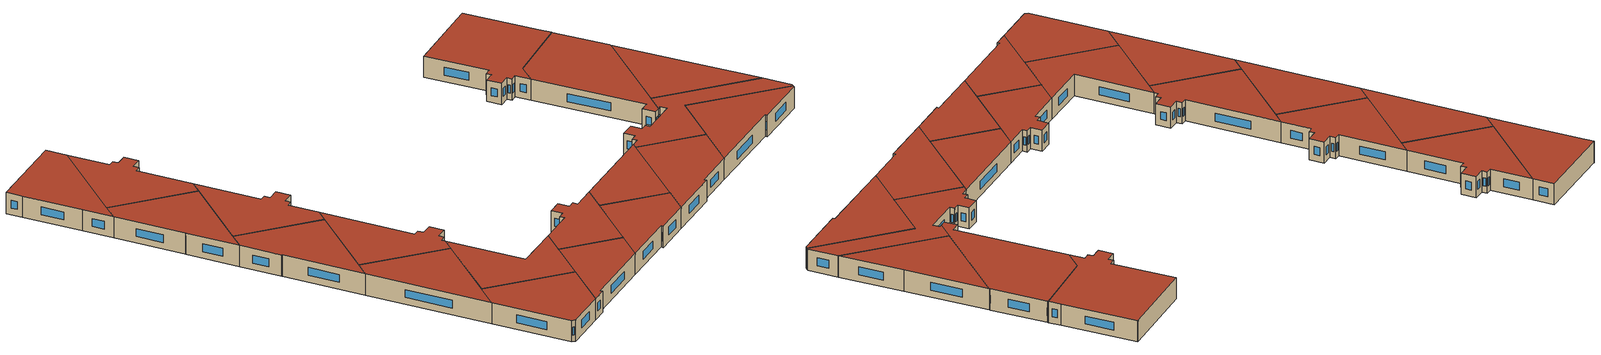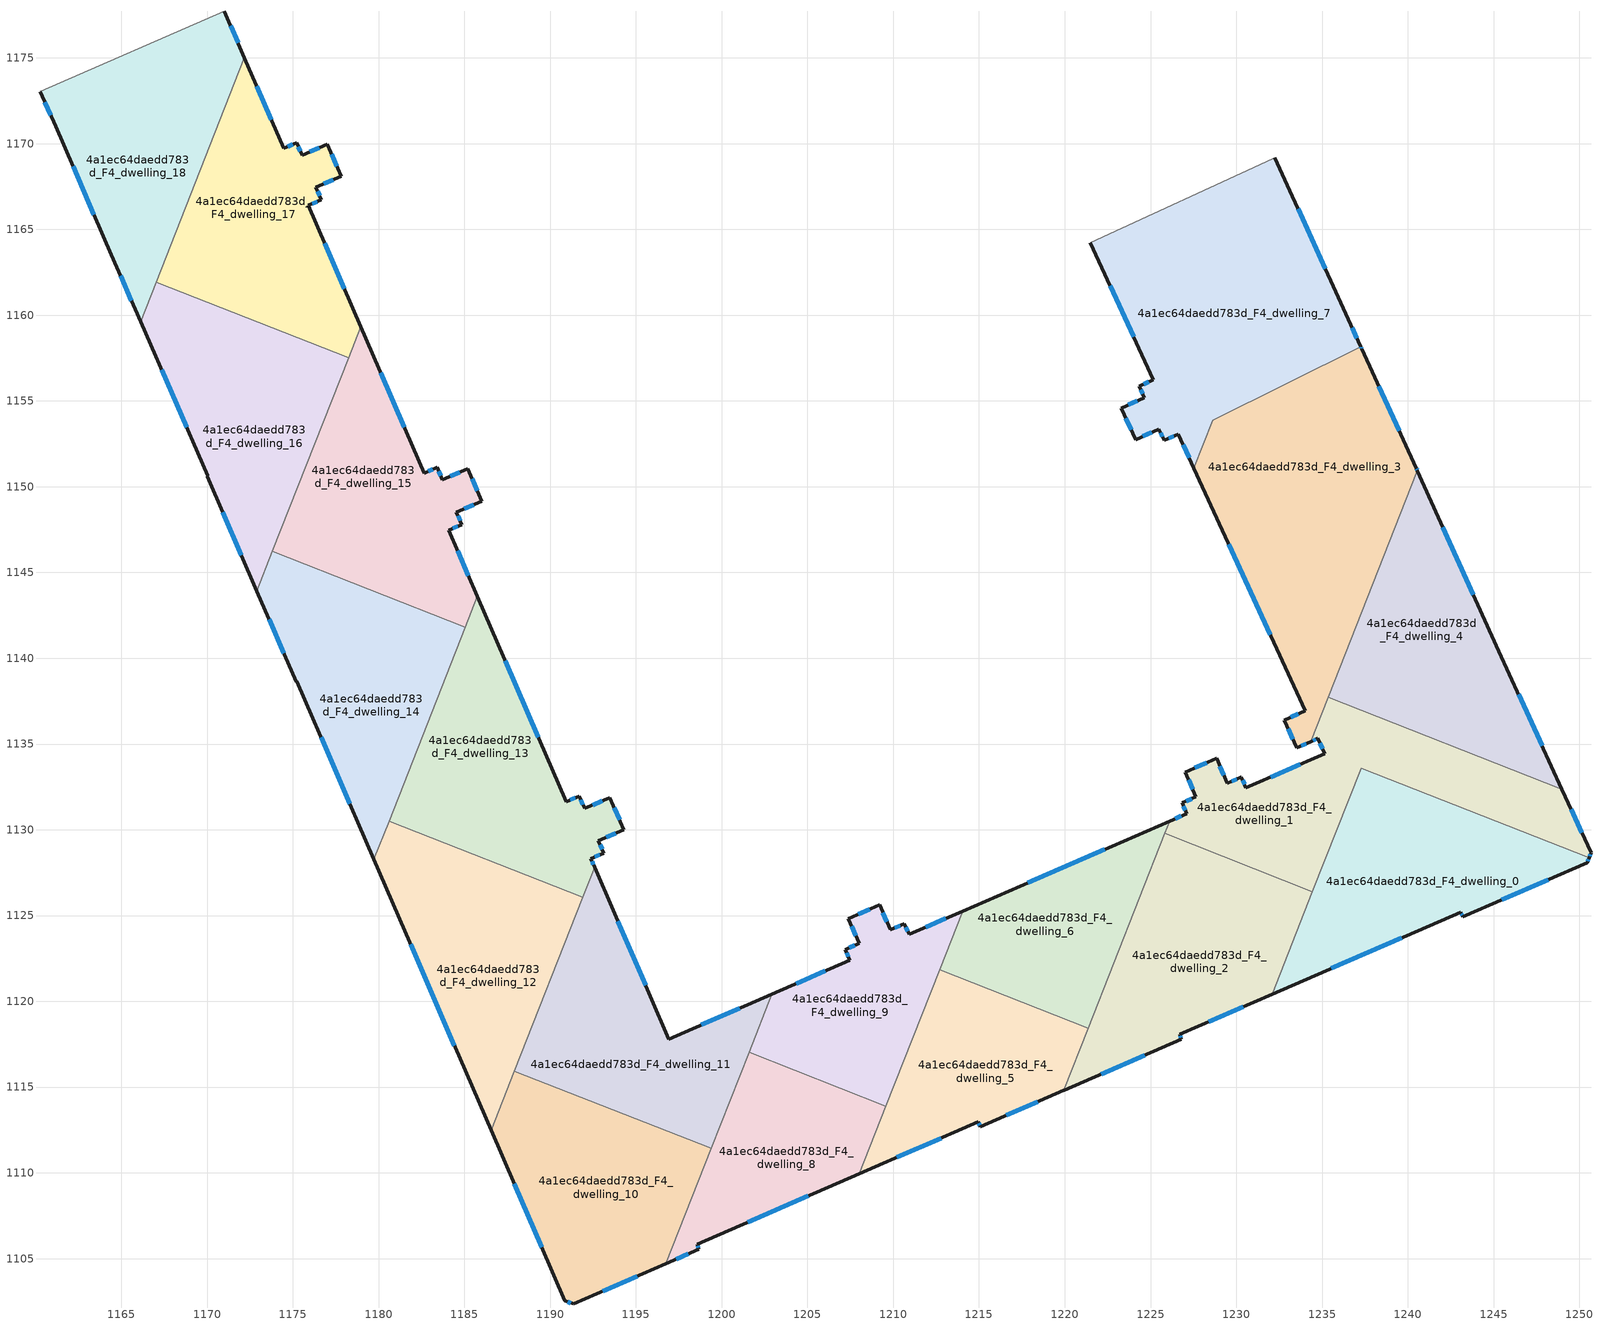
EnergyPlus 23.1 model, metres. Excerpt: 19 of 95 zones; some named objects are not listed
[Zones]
4a1ec64daedd783d_F4_dwelling_0
 floor to 4a1ec64daedd783d_F3_dwelling_0 (EU_floor_Construction): 1250.56,1128.37 1250.45,1128.08 1243.2,1124.92 1243.09,1125.2 1232.09,1120.42 1237.27,1133.6 z12
 wall outside (EU_wall_Construction): 1232.09,1120.42 1243.09,1125.2 1243.2,1124.92 1250.45,1128.08 1250.56,1128.37 z12:15
 wall to 4a1ec64daedd783d_F4_dwelling_1 (EU_wall_Construction): 1250.56,1128.37 1237.27,1133.6 1234.44,1126.4 z12:15
 wall to 4a1ec64daedd783d_F4_dwelling_2 (EU_wall_Construction): 1234.44,1126.4 1232.09,1120.42 z12:15
 window (EU_Window_Construction): 1243.13,1125.11 1243.17,1125.01 / 1235.54,1121.92 1239.64,1123.7 / 1250.48,1128.17 1250.53,1128.28 / 1245.47,1125.91 1248.18,1127.09 z12.94:14.06
 roof outside (EU_roof_Construction): 1250.45,1128.08 1250.56,1128.37 1237.27,1133.6 1232.09,1120.42 1243.09,1125.2 1243.2,1124.92 z15
4a1ec64daedd783d_F4_dwelling_1
 floor to 4a1ec64daedd783d_F3_dwelling_1 (EU_floor_Construction): 1248.98,1132.36 1250.68,1128.65 1250.56,1128.37 1237.27,1133.6 1234.44,1126.4 1225.84,1129.79 1226.12,1130.51 1227.11,1130.94 1226.84,1131.57 1227.65,1131.92 1227.02,1133.37 1228.85,1134.16 1229.48,1132.72 1230.28,1133.06 1230.29,1133.07 1230.56,1132.45 1235.16,1134.44 1234.75,1135.33 1234.35,1135.14 1235.36,1137.72 z12
 wall outside (EU_wall_Construction): 1234.35,1135.14 1234.75,1135.33 1235.16,1134.44 1230.56,1132.45 1230.29,1133.07 1230.28,1133.06 1229.48,1132.72 1228.85,1134.16 1227.02,1133.37 1227.65,1131.92 1226.84,1131.57 1227.11,1130.94 1226.12,1130.51 / 1250.56,1128.37 1250.68,1128.65 1248.98,1132.36 z12:15
 wall to 4a1ec64daedd783d_F4_dwelling_2 (EU_wall_Construction): 1225.84,1129.79 1234.44,1126.4 z12:15
 wall to 4a1ec64daedd783d_F4_dwelling_4 (EU_wall_Construction): 1248.98,1132.36 1235.36,1137.72 z12:15
 wall to 4a1ec64daedd783d_F4_dwelling_6 (EU_wall_Construction): 1226.12,1130.51 1225.84,1129.79 z12:15
 wall to 4a1ec64daedd783d_F4_dwelling_3 (EU_wall_Construction): 1235.36,1137.72 1234.35,1135.14 z12:15
 window (EU_Window_Construction): 1226.8,1130.81 1226.43,1130.65 / 1226.92,1131.37 1227.02,1131.14 / 1227.39,1131.81 1227.09,1131.68 / 1227.22,1132.91 1227.45,1132.37 / 1228.28,1133.91 1227.59,1133.62 / 1229.28,1133.17 1229.05,1133.71 / 1230.03,1132.96 1229.73,1132.83 / 1230.48,1132.64 1230.38,1132.87 / 1233.72,1133.82 1232,1133.07 / 1234.88,1135.05 1235.03,1134.72 / 1234.47,1135.2 1234.62,1135.27 / 1250.15,1129.81 1249.51,1131.2 / 1250.6,1128.46 1250.64,1128.56 z12.94:14.06
 roof outside (EU_roof_Construction): 1250.56,1128.37 1250.68,1128.65 1248.98,1132.36 1235.36,1137.72 1234.35,1135.14 1234.75,1135.33 1235.16,1134.44 1230.56,1132.45 1230.29,1133.07 1230.28,1133.06 1229.48,1132.72 1228.85,1134.16 1227.02,1133.37 1227.65,1131.92 1226.84,1131.57 1227.11,1130.94 1226.12,1130.51 1225.84,1129.79 1234.44,1126.4 1237.27,1133.6 z15
4a1ec64daedd783d_F4_dwelling_10
 floor to 4a1ec64daedd783d_F3_dwelling_10 (EU_floor_Construction): 1199.39,1111.42 1196.75,1104.71 1191.38,1102.36 1190.85,1102.54 1186.56,1112.47 1187.92,1115.94 z12
 wall outside (EU_wall_Construction): 1186.56,1112.47 1190.85,1102.54 1191.38,1102.36 1196.75,1104.71 z12:15
 wall to 4a1ec64daedd783d_F4_dwelling_11 (EU_wall_Construction): 1199.39,1111.42 1187.92,1115.94 z12:15
 wall to 4a1ec64daedd783d_F4_dwelling_12 (EU_wall_Construction): 1187.92,1115.94 1186.56,1112.47 z12:15
 wall to 4a1ec64daedd783d_F4_dwelling_8 (EU_wall_Construction): 1196.75,1104.71 1199.39,1111.42 z12:15
 window (EU_Window_Construction): 1191.02,1102.48 1191.21,1102.41 / 1187.9,1109.36 1189.5,1105.65 / 1193.06,1103.09 1195.07,1103.97 z12.94:14.06
 roof outside (EU_roof_Construction): 1196.75,1104.71 1199.39,1111.42 1187.92,1115.94 1186.56,1112.47 1190.85,1102.54 1191.38,1102.36 z15
4a1ec64daedd783d_F4_dwelling_11
 floor to 4a1ec64daedd783d_F3_dwelling_11 (EU_floor_Construction): 1202.93,1120.42 1199.39,1111.42 1187.92,1115.94 1192.59,1127.81 1196.92,1117.8 z12
 wall outside (EU_wall_Construction): 1202.93,1120.42 1196.92,1117.8 1192.59,1127.81 z12:15
 wall to 4a1ec64daedd783d_F4_dwelling_9 (EU_wall_Construction): 1201.6,1117.03 1202.93,1120.42 z12:15
 wall to 4a1ec64daedd783d_F4_dwelling_13 (EU_wall_Construction): 1192.59,1127.81 1191.9,1126.06 z12:15
 wall to 4a1ec64daedd783d_F4_dwelling_12 (EU_wall_Construction): 1191.9,1126.06 1187.92,1115.94 z12:15
 wall to 4a1ec64daedd783d_F4_dwelling_8 (EU_wall_Construction): 1199.39,1111.42 1201.6,1117.03 z12:15
 window (EU_Window_Construction): 1201.05,1119.6 1198.81,1118.62 / 1195.56,1120.94 1193.95,1124.67 z12.94:14.06
 roof outside (EU_roof_Construction): 1199.39,1111.42 1202.93,1120.42 1196.92,1117.8 1192.59,1127.81 1187.92,1115.94 z15
4a1ec64daedd783d_F4_dwelling_12
 floor to 4a1ec64daedd783d_F3_dwelling_12 (EU_floor_Construction): 1191.9,1126.06 1186.56,1112.47 1179.73,1128.27 1180.61,1130.5 z12
 wall outside (EU_wall_Construction): 1179.73,1128.27 1186.56,1112.47 z12:15
 wall to 4a1ec64daedd783d_F4_dwelling_13 (EU_wall_Construction): 1191.9,1126.06 1180.61,1130.5 z12:15
 wall to 4a1ec64daedd783d_F4_dwelling_14 (EU_wall_Construction): 1180.61,1130.5 1179.73,1128.27 z12:15
 window (EU_Window_Construction): 1181.87,1123.32 1184.42,1117.42 z12.94:14.06
 roof outside (EU_roof_Construction): 1186.56,1112.47 1191.9,1126.06 1180.61,1130.5 1179.73,1128.27 z15
4a1ec64daedd783d_F4_dwelling_13
 floor to 4a1ec64daedd783d_F3_dwelling_13 (EU_floor_Construction): 1185.76,1143.6 1190.94,1131.64 1191.7,1131.97 1192.01,1131.24 1193.49,1131.88 1194.3,1130.01 1192.82,1129.37 1193.14,1128.64 1192.38,1128.31 1192.59,1127.81 1191.9,1126.06 1180.61,1130.5 z12
 wall outside (EU_wall_Construction): 1192.59,1127.81 1192.38,1128.31 1193.14,1128.64 1192.82,1129.37 1194.3,1130.01 1193.49,1131.88 1192.01,1131.24 1191.7,1131.97 1190.94,1131.64 1185.76,1143.6 z12:15
 wall to 4a1ec64daedd783d_F4_dwelling_15 (EU_wall_Construction): 1185.76,1143.6 1185.06,1141.82 z12:15
 wall to 4a1ec64daedd783d_F4_dwelling_14 (EU_wall_Construction): 1185.06,1141.82 1180.61,1130.5 z12:15
 window (EU_Window_Construction): 1191.46,1131.87 1191.17,1131.74 / 1191.91,1131.47 1191.79,1131.74 / 1193.03,1131.68 1192.47,1131.44 / 1194.05,1130.59 1193.74,1131.29 / 1193.28,1129.57 1193.84,1129.81 / 1193.04,1128.87 1192.92,1129.14 / 1192.61,1128.41 1192.9,1128.54 / 1192.53,1127.97 1192.44,1128.15 / 1189.32,1135.39 1187.39,1139.85 z12.94:14.06
 roof outside (EU_roof_Construction): 1191.9,1126.06 1192.59,1127.81 1192.38,1128.31 1193.14,1128.64 1192.82,1129.37 1194.3,1130.01 1193.49,1131.88 1192.01,1131.24 1191.7,1131.97 1190.94,1131.64 1185.76,1143.6 1180.61,1130.5 z15
4a1ec64daedd783d_F4_dwelling_14
 floor to 4a1ec64daedd783d_F3_dwelling_14 (EU_floor_Construction): 1185.06,1141.82 1179.73,1128.27 1175.24,1138.66 1175.19,1138.63 1172.9,1143.92 1173.82,1146.24 z12
 wall outside (EU_wall_Construction): 1172.9,1143.92 1175.19,1138.63 1175.24,1138.66 1179.73,1128.27 z12:15
 wall to 4a1ec64daedd783d_F4_dwelling_15 (EU_wall_Construction): 1185.06,1141.82 1173.82,1146.24 z12:15
 wall to 4a1ec64daedd783d_F4_dwelling_16 (EU_wall_Construction): 1173.82,1146.24 1172.9,1143.92 z12:15
 window (EU_Window_Construction): 1176.65,1135.41 1178.32,1131.53 / 1173.62,1142.26 1174.47,1140.29 z12.94:14.06
 roof outside (EU_roof_Construction): 1179.73,1128.27 1185.06,1141.82 1173.82,1146.24 1172.9,1143.92 1175.19,1138.63 1175.24,1138.66 z15
4a1ec64daedd783d_F4_dwelling_15
 floor to 4a1ec64daedd783d_F3_dwelling_15 (EU_floor_Construction): 1178.96,1159.32 1182.65,1150.79 1183.41,1151.12 1183.73,1150.4 1185.2,1151.04 1186.02,1149.16 1184.54,1148.52 1184.85,1147.79 1184.09,1147.47 1185.76,1143.6 1185.06,1141.82 1173.82,1146.24 z12
 wall outside (EU_wall_Construction): 1185.76,1143.6 1184.09,1147.47 1184.85,1147.79 1184.54,1148.52 1186.02,1149.16 1185.2,1151.04 1183.73,1150.4 1183.41,1151.12 1182.65,1150.79 1178.96,1159.32 z12:15
 wall to 4a1ec64daedd783d_F4_dwelling_17 (EU_wall_Construction): 1178.96,1159.32 1178.25,1157.51 z12:15
 wall to 4a1ec64daedd783d_F4_dwelling_16 (EU_wall_Construction): 1178.25,1157.51 1173.82,1146.24 z12:15
 window (EU_Window_Construction): 1183.17,1151.02 1182.89,1150.9 / 1183.63,1150.62 1183.51,1150.9 / 1184.74,1150.84 1184.19,1150.6 / 1185.76,1149.75 1185.46,1150.45 / 1185,1148.72 1185.55,1148.96 / 1184.75,1148.02 1184.63,1148.29 / 1184.33,1147.57 1184.61,1147.69 / 1185.24,1144.81 1184.62,1146.26 / 1181.5,1153.47 1180.12,1156.65 z12.94:14.06
 roof outside (EU_roof_Construction): 1185.06,1141.82 1185.76,1143.6 1184.09,1147.47 1184.85,1147.79 1184.54,1148.52 1186.02,1149.16 1185.2,1151.04 1183.73,1150.4 1183.41,1151.12 1182.65,1150.79 1178.96,1159.32 1173.82,1146.24 z15
4a1ec64daedd783d_F4_dwelling_16
 floor to 4a1ec64daedd783d_F3_dwelling_16 (EU_floor_Construction): 1178.25,1157.51 1172.9,1143.92 1170.01,1150.61 1170.05,1150.63 1166.12,1159.63 1167.03,1161.93 z12
 wall outside (EU_wall_Construction): 1166.12,1159.63 1170.05,1150.63 1170.01,1150.61 1172.9,1143.92 z12:15
 wall to 4a1ec64daedd783d_F4_dwelling_17 (EU_wall_Construction): 1178.25,1157.51 1167.03,1161.93 z12:15
 wall to 4a1ec64daedd783d_F4_dwelling_18 (EU_wall_Construction): 1167.03,1161.93 1166.12,1159.63 z12:15
 window (EU_Window_Construction): 1167.35,1156.81 1168.82,1153.45 / 1170.92,1148.51 1172,1146.01 z12.94:14.06
 roof outside (EU_roof_Construction): 1172.9,1143.92 1178.25,1157.51 1167.03,1161.93 1166.12,1159.63 1170.05,1150.63 1170.01,1150.61 z15
4a1ec64daedd783d_F4_dwelling_17
 floor to 4a1ec64daedd783d_F3_dwelling_17 (EU_floor_Construction): 1177.02,1169.97 1177.83,1168.09 1176.35,1167.45 1176.66,1166.73 1175.91,1166.4 1178.96,1159.32 1178.25,1157.51 1167.03,1161.93 1172.18,1175.01 1174.46,1169.73 1175.22,1170.05 1175.54,1169.33 z12
 wall outside (EU_wall_Construction): 1178.96,1159.32 1175.91,1166.4 1176.66,1166.73 1176.35,1167.45 1177.83,1168.09 1177.02,1169.97 1175.54,1169.33 1175.22,1170.05 1174.46,1169.73 1172.18,1175.01 z12:15
 wall to 4a1ec64daedd783d_F4_dwelling_18 (EU_wall_Construction): 1172.18,1175.01 1167.03,1161.93 z12:15
 window (EU_Window_Construction): 1175.44,1169.55 1175.32,1169.83 / 1176.55,1169.77 1176,1169.53 / 1177.57,1168.68 1177.27,1169.38 / 1176.81,1167.65 1177.36,1167.89 / 1176.56,1166.95 1176.45,1167.23 / 1176.14,1166.5 1176.43,1166.62 / 1178.01,1161.54 1176.86,1164.18 / 1173.75,1171.38 1172.89,1173.36 / 1174.99,1169.95 1174.7,1169.83 z12.94:14.06
 roof outside (EU_roof_Construction): 1178.25,1157.51 1178.96,1159.32 1175.91,1166.4 1176.66,1166.73 1176.35,1167.45 1177.83,1168.09 1177.02,1169.97 1175.54,1169.33 1175.22,1170.05 1174.46,1169.73 1172.18,1175.01 1167.03,1161.93 z15
4a1ec64daedd783d_F4_dwelling_18
 floor to 4a1ec64daedd783d_F3_dwelling_18 (EU_floor_Construction): 1171,1177.73 1172.18,1175.01 1166.12,1159.63 1164.43,1163.51 1161.18,1171.02 1160.26,1173.04 1160.32,1173.06 z12
 wall outside (EU_wall_Construction): 1172.18,1175.01 1171,1177.73 / 1160.26,1173.04 1161.18,1171.02 1164.43,1163.51 1166.12,1159.63 z12:15
 wall adiabatic (EU_wall_Construction): 1171,1177.73 1160.32,1173.06 1160.26,1173.04 z12:15
 window (EU_Window_Construction): 1171.81,1175.86 1171.37,1176.88 / 1164.96,1162.3 1165.59,1160.84 / 1162.2,1168.67 1163.41,1165.87 / 1160.55,1172.41 1160.89,1171.65 z12.94:14.06
 roof outside (EU_roof_Construction): 1166.12,1159.63 1172.18,1175.01 1171,1177.73 1160.32,1173.06 1160.26,1173.04 1161.18,1171.02 1164.43,1163.51 z15
4a1ec64daedd783d_F4_dwelling_2
 floor to 4a1ec64daedd783d_F3_dwelling_2 (EU_floor_Construction): 1234.44,1126.4 1232.09,1120.42 1226.7,1118.08 1226.8,1117.79 1219.98,1114.82 1219.94,1114.8 1225.84,1129.79 z12
 wall outside (EU_wall_Construction): 1219.94,1114.8 1219.98,1114.82 1226.8,1117.79 1226.7,1118.08 1232.09,1120.42 z12:15
 wall to 4a1ec64daedd783d_F4_dwelling_5 (EU_wall_Construction): 1221.38,1118.44 1219.94,1114.8 z12:15
 wall to 4a1ec64daedd783d_F4_dwelling_6 (EU_wall_Construction): 1225.84,1129.79 1221.38,1118.45 z12:15
 window (EU_Window_Construction): 1226.77,1117.88 1226.73,1117.99 / 1222.12,1115.75 1224.66,1116.86 / 1228.39,1118.81 1230.4,1119.68 z12.94:14.06
 roof outside (EU_roof_Construction): 1232.09,1120.42 1234.44,1126.4 1225.84,1129.79 1219.94,1114.8 1219.98,1114.82 1226.8,1117.79 1226.7,1118.08 z15
4a1ec64daedd783d_F4_dwelling_3
 floor to 4a1ec64daedd783d_F3_dwelling_3 (EU_floor_Construction): 1237.31,1158.03 1240.49,1151.08 1240.56,1150.93 1234.35,1135.14 1233.53,1134.77 1232.79,1136.39 1234.01,1136.95 1227.53,1151.07 1228.63,1153.87 1237.25,1158.17 z12
 wall outside (EU_wall_Construction): 1240.56,1150.93 1240.49,1151.08 1237.31,1158.03 1237.25,1158.17 / 1227.53,1151.07 1234.01,1136.95 1232.79,1136.39 1233.53,1134.77 1234.35,1135.14 z12:15
 wall to 4a1ec64daedd783d_F4_dwelling_7 (EU_wall_Construction): 1237.25,1158.17 1228.63,1153.87 1227.53,1151.07 z12:15
 wall to 4a1ec64daedd783d_F4_dwelling_4 (EU_wall_Construction): 1235.36,1137.72 1240.56,1150.93 z12:15
 window (EU_Window_Construction): 1239.49,1153.26 1238.31,1155.85 / 1240.54,1150.98 1240.51,1151.03 / 1233.79,1134.89 1234.09,1135.02 / 1233.02,1135.89 1233.3,1135.28 / 1233.62,1136.78 1233.17,1136.57 / 1229.56,1146.64 1231.98,1141.38 / 1237.29,1158.07 1237.27,1158.12 z12.94:14.06
 roof outside (EU_roof_Construction): 1234.35,1135.14 1240.56,1150.93 1240.49,1151.08 1237.31,1158.03 1237.25,1158.17 1228.63,1153.87 1227.53,1151.07 1234.01,1136.95 1232.79,1136.39 1233.53,1134.77 z15
4a1ec64daedd783d_F4_dwelling_4
 floor to 4a1ec64daedd783d_F3_dwelling_4 (EU_floor_Construction): 1240.56,1150.93 1245.3,1140.42 1248.98,1132.36 1235.36,1137.72 z12
 wall outside (EU_wall_Construction): 1248.98,1132.36 1245.3,1140.42 1240.56,1150.93 z12:15
 window (EU_Window_Construction): 1247.83,1134.89 1246.45,1137.89 / 1243.81,1143.71 1242.04,1147.64 z12.94:14.06
 roof outside (EU_roof_Construction): 1248.98,1132.36 1245.3,1140.42 1240.56,1150.93 1235.36,1137.72 z15
4a1ec64daedd783d_F4_dwelling_5
 floor to 4a1ec64daedd783d_F3_dwelling_5 (EU_floor_Construction): 1221.38,1118.45 1219.94,1114.8 1215.07,1112.7 1214.97,1112.97 1208.03,1109.95 1212.71,1121.85 z12
 wall outside (EU_wall_Construction): 1208.03,1109.95 1214.97,1112.97 1215.07,1112.7 1219.94,1114.8 z12:15
 wall to 4a1ec64daedd783d_F4_dwelling_6 (EU_wall_Construction): 1221.38,1118.45 1212.71,1121.85 z12:15
 wall to 4a1ec64daedd783d_F4_dwelling_9 (EU_wall_Construction): 1212.71,1121.85 1209.58,1113.89 z12:15
 wall to 4a1ec64daedd783d_F4_dwelling_8 (EU_wall_Construction): 1209.58,1113.89 1208.03,1109.95 z12:15
 window (EU_Window_Construction): 1215,1112.89 1215.04,1112.79 / 1210.2,1110.9 1212.79,1112.03 / 1216.6,1113.36 1218.42,1114.15 z12.94:14.06
 roof outside (EU_roof_Construction): 1219.94,1114.8 1221.38,1118.45 1212.71,1121.85 1208.03,1109.95 1214.97,1112.97 1215.07,1112.7 z15
4a1ec64daedd783d_F4_dwelling_6
 floor to 4a1ec64daedd783d_F3_dwelling_6 (EU_floor_Construction): 1226.12,1130.51 1221.38,1118.45 1212.71,1121.85 1214.05,1125.25 z12
 wall outside (EU_wall_Construction): 1226.12,1130.51 1214.05,1125.25 z12:15
 wall to 4a1ec64daedd783d_F4_dwelling_9 (EU_wall_Construction): 1214.05,1125.25 1212.71,1121.85 z12:15
 window (EU_Window_Construction): 1222.34,1128.86 1217.83,1126.9 z12.94:14.06
 roof outside (EU_roof_Construction): 1221.38,1118.45 1226.12,1130.51 1214.05,1125.25 1212.71,1121.85 z15
4a1ec64daedd783d_F4_dwelling_7
 floor to 4a1ec64daedd783d_F3_dwelling_7 (EU_floor_Construction): 1232.26,1169.16 1236.54,1159.75 1237.25,1158.17 1228.63,1153.87 1227.53,1151.07 1226.61,1153.07 1225.79,1152.69 1225.49,1153.36 1224.13,1152.73 1223.29,1154.58 1224.64,1155.2 1224.34,1155.86 1225.16,1156.24 1221.5,1164.23 1232.14,1169.11 z12
 wall outside (EU_wall_Construction): 1221.5,1164.23 1225.16,1156.24 1224.34,1155.86 1224.64,1155.2 1223.29,1154.58 1224.13,1152.73 1225.49,1153.36 1225.79,1152.69 1226.61,1153.07 1227.53,1151.07 / 1237.25,1158.17 1236.54,1159.75 1232.26,1169.16 z12:15
 wall adiabatic (EU_wall_Construction): 1232.26,1169.16 1232.14,1169.11 1221.5,1164.23 z12:15
 window (EU_Window_Construction): 1226.05,1152.81 1226.36,1152.95 / 1225.58,1153.15 1225.7,1152.9 / 1224.56,1152.93 1225.06,1153.16 / 1223.55,1154 1223.87,1153.31 / 1224.22,1155 1223.71,1154.77 / 1224.43,1155.65 1224.55,1155.41 / 1224.9,1156.12 1224.6,1155.98 / 1222.65,1161.73 1224.01,1158.74 / 1235.2,1162.7 1233.6,1166.21 / 1237.03,1158.66 1236.76,1159.25 / 1226.9,1152.44 1227.25,1151.7 z12.94:14.06
 roof outside (EU_roof_Construction): 1237.25,1158.17 1236.54,1159.75 1232.26,1169.16 1232.14,1169.11 1221.5,1164.23 1225.16,1156.24 1224.34,1155.86 1224.64,1155.2 1223.29,1154.58 1224.13,1152.73 1225.49,1153.36 1225.79,1152.69 1226.61,1153.07 1227.53,1151.07 1228.63,1153.87 z15
4a1ec64daedd783d_F4_dwelling_8
 floor to 4a1ec64daedd783d_F3_dwelling_8 (EU_floor_Construction): 1209.58,1113.89 1208.03,1109.95 1198.57,1105.84 1198.66,1105.54 1196.75,1104.71 1201.6,1117.03 z12
 wall outside (EU_wall_Construction): 1196.75,1104.71 1198.66,1105.54 1198.57,1105.84 1208.03,1109.95 z12:15
 wall to 4a1ec64daedd783d_F4_dwelling_9 (EU_wall_Construction): 1209.58,1113.89 1201.6,1117.03 z12:15
 window (EU_Window_Construction): 1198.63,1105.63 1198.6,1105.74 / 1197.35,1104.97 1198.06,1105.28 / 1201.53,1107.13 1205.06,1108.66 z12.94:14.06
 roof outside (EU_roof_Construction): 1208.03,1109.95 1209.58,1113.89 1201.6,1117.03 1196.75,1104.71 1198.66,1105.54 1198.57,1105.84 z15
4a1ec64daedd783d_F4_dwelling_9
 floor to 4a1ec64daedd783d_F3_dwelling_9 (EU_floor_Construction): 1214.05,1125.25 1209.58,1113.89 1201.6,1117.03 1202.93,1120.42 1207.47,1122.39 1207.2,1123.02 1208.01,1123.37 1207.38,1124.82 1209.21,1125.62 1209.83,1124.19 1209.84,1124.17 1210.65,1124.52 1210.93,1123.9 z12
 wall outside (EU_wall_Construction): 1214.05,1125.25 1210.93,1123.9 1210.65,1124.52 1209.84,1124.17 1209.83,1124.19 1209.21,1125.62 1207.38,1124.82 1208.01,1123.37 1207.2,1123.02 1207.47,1122.39 1202.93,1120.42 z12:15
 window (EU_Window_Construction): 1206.05,1121.77 1204.35,1121.04 / 1207.28,1122.82 1207.38,1122.59 / 1207.75,1123.26 1207.45,1123.13 / 1207.58,1124.37 1207.81,1123.83 / 1208.64,1125.37 1207.95,1125.07 / 1209.64,1124.64 1209.41,1125.17 / 1210.4,1124.41 1210.09,1124.28 / 1210.84,1124.09 1210.74,1124.33 / 1213.07,1124.83 1211.9,1124.32 z12.94:14.06
 roof outside (EU_roof_Construction): 1209.58,1113.89 1214.05,1125.25 1210.93,1123.9 1210.65,1124.52 1209.84,1124.17 1209.83,1124.19 1209.21,1125.62 1207.38,1124.82 1208.01,1123.37 1207.2,1123.02 1207.47,1122.39 1202.93,1120.42 1201.6,1117.03 z15
[Building]
EU S2 Campaign: North Axis=0; Terrain=City; Solar Distribution=FullExterior
[Site:Location]
Vienna: Latitude=48; Longitude=16.5; Time Zone=1; Elevation=183
[SizingPeriod:WeatherFileDays]
AnnualSizingPeriod: Begin Month=1; Begin Day of Month=1; End Month=12; End Day of Month=31; Day of Week for Start Day=Monday; Use Weather File Daylight Saving Period=No; Use Weather File Rain and Snow Indicators=No
[MATERIAL]
EU_InternalMass_Material: Roughness=MediumRough; Thickness=0.1; Conductivity=1; Density=1800; Specific Heat=900; Thermal Absorptance=0.9; Solar Absorptance=0.7; Visible Absorptance=0.7
[MATERIAL:NOMASS] Roughness=MediumRough; Thermal Absorptance=0.9; Solar Absorptance=0.7; Visible Absorptance=0.7
Name | Thermal Resistance
EU_wall_NoMass | 0.914258
EU_roof_NoMass | 0.954009
EU_floor_NoMass | 1.09711
[WINDOWMATERIAL:SIMPLEGLAZINGSYSTEM]
EU_Window_SimpleGlazing: UFactor=2.09642; Solar Heat Gain Coefficient=0.65; Visible Transmittance=0.65
[CONSTRUCTION]
EU_wall_Construction: EU_wall_NoMass
EU_roof_Construction: EU_roof_NoMass
EU_floor_Construction: EU_floor_NoMass
EU_Window_Construction: EU_Window_SimpleGlazing
EU_InternalMass_Construction: EU_InternalMass_Material
[ZONE] Type=1; Multiplier=1; Ceiling Height=autocalculate; Floor Area=autocalculate; Part of Total Floor Area=Yes
Name | Volume
4a1ec64daedd783d_F4_dwelling_0 | 308.501
4a1ec64daedd783d_F4_dwelling_1 | 310.837
4a1ec64daedd783d_F4_dwelling_10 | 307.521
4a1ec64daedd783d_F4_dwelling_11 | 307.512
4a1ec64daedd783d_F4_dwelling_12 | 309.465
4a1ec64daedd783d_F4_dwelling_13 | 309.435
4a1ec64daedd783d_F4_dwelling_14 | 308.497
4a1ec64daedd783d_F4_dwelling_15 | 308.499
4a1ec64daedd783d_F4_dwelling_16 | 308.516
4a1ec64daedd783d_F4_dwelling_17 | 308.492
4a1ec64daedd783d_F4_dwelling_18 | 308.454
4a1ec64daedd783d_F4_dwelling_2 | 313.151
4a1ec64daedd783d_F4_dwelling_3 | 475.063
4a1ec64daedd783d_F4_dwelling_4 | 310.839
4a1ec64daedd783d_F4_dwelling_5 | 232.154
4a1ec64daedd783d_F4_dwelling_6 | 232.188
4a1ec64daedd783d_F4_dwelling_7 | 460.265
4a1ec64daedd783d_F4_dwelling_8 | 220.937
4a1ec64daedd783d_F4_dwelling_9 | 220.929
[INTERNALMASS] Construction=EU_InternalMass_Construction
Name | Zone or ZoneList | Surface Area
4a1ec64daedd783d_F4_dwelling_0_EU_InternalMass | 4a1ec64daedd783d_F4_dwelling_0 | 102.833
4a1ec64daedd783d_F4_dwelling_1_EU_InternalMass | 4a1ec64daedd783d_F4_dwelling_1 | 103.612
4a1ec64daedd783d_F4_dwelling_2_EU_InternalMass | 4a1ec64daedd783d_F4_dwelling_2 | 104.384
4a1ec64daedd783d_F4_dwelling_3_EU_InternalMass | 4a1ec64daedd783d_F4_dwelling_3 | 158.36
4a1ec64daedd783d_F4_dwelling_4_EU_InternalMass | 4a1ec64daedd783d_F4_dwelling_4 | 103.612
4a1ec64daedd783d_F4_dwelling_5_EU_InternalMass | 4a1ec64daedd783d_F4_dwelling_5 | 77.3871
4a1ec64daedd783d_F4_dwelling_6_EU_InternalMass | 4a1ec64daedd783d_F4_dwelling_6 | 77.3955
4a1ec64daedd783d_F4_dwelling_7_EU_InternalMass | 4a1ec64daedd783d_F4_dwelling_7 | 153.421
4a1ec64daedd783d_F4_dwelling_8_EU_InternalMass | 4a1ec64daedd783d_F4_dwelling_8 | 73.6453
4a1ec64daedd783d_F4_dwelling_9_EU_InternalMass | 4a1ec64daedd783d_F4_dwelling_9 | 73.6432
4a1ec64daedd783d_F4_dwelling_10_EU_InternalMass | 4a1ec64daedd783d_F4_dwelling_10 | 102.509
4a1ec64daedd783d_F4_dwelling_11_EU_InternalMass | 4a1ec64daedd783d_F4_dwelling_11 | 102.502
4a1ec64daedd783d_F4_dwelling_12_EU_InternalMass | 4a1ec64daedd783d_F4_dwelling_12 | 103.158
4a1ec64daedd783d_F4_dwelling_13_EU_InternalMass | 4a1ec64daedd783d_F4_dwelling_13 | 103.147
4a1ec64daedd783d_F4_dwelling_14_EU_InternalMass | 4a1ec64daedd783d_F4_dwelling_14 | 102.83
4a1ec64daedd783d_F4_dwelling_15_EU_InternalMass | 4a1ec64daedd783d_F4_dwelling_15 | 102.833
4a1ec64daedd783d_F4_dwelling_16_EU_InternalMass | 4a1ec64daedd783d_F4_dwelling_16 | 102.838
4a1ec64daedd783d_F4_dwelling_17_EU_InternalMass | 4a1ec64daedd783d_F4_dwelling_17 | 102.83
4a1ec64daedd783d_F4_dwelling_18_EU_InternalMass | 4a1ec64daedd783d_F4_dwelling_18 | 102.818
[OTHEREQUIPMENT] Fuel Type=Electricity; Design Level Calculation Method=Watts/Area; Power per Zone Floor Area=1; Fraction Latent=0; Fraction Radiant=0; Fraction Lost=0; Carbon Dioxide Generation Rate=0; EndUse Subcategory=EU_Step8_InternalGains
Name | Zone or ZoneList or Space or SpaceList | Schedule
EU_Step8_InternalGain_4a1ec64daedd783d_F4_dwelling_0_f000 | 4a1ec64daedd783d_F4_dwelling_0 | EU_Step8_GainSchedule_4a1ec64daedd783d_F4_dwelling_0_f000
EU_Step8_InternalGain_4a1ec64daedd783d_F4_dwelling_1_f000 | 4a1ec64daedd783d_F4_dwelling_1 | EU_Step8_GainSchedule_4a1ec64daedd783d_F4_dwelling_1_f000
EU_Step8_InternalGain_4a1ec64daedd783d_F4_dwelling_2_f000 | 4a1ec64daedd783d_F4_dwelling_2 | EU_Step8_GainSchedule_4a1ec64daedd783d_F4_dwelling_2_f000
EU_Step8_InternalGain_4a1ec64daedd783d_F4_dwelling_3_f000 | 4a1ec64daedd783d_F4_dwelling_3 | EU_Step8_GainSchedule_4a1ec64daedd783d_F4_dwelling_3_f000
EU_Step8_InternalGain_4a1ec64daedd783d_F4_dwelling_4_f000 | 4a1ec64daedd783d_F4_dwelling_4 | EU_Step8_GainSchedule_4a1ec64daedd783d_F4_dwelling_4_f000
EU_Step8_InternalGain_4a1ec64daedd783d_F4_dwelling_5_f000 | 4a1ec64daedd783d_F4_dwelling_5 | EU_Step8_GainSchedule_4a1ec64daedd783d_F4_dwelling_5_f000
EU_Step8_InternalGain_4a1ec64daedd783d_F4_dwelling_6_f000 | 4a1ec64daedd783d_F4_dwelling_6 | EU_Step8_GainSchedule_4a1ec64daedd783d_F4_dwelling_6_f000
EU_Step8_InternalGain_4a1ec64daedd783d_F4_dwelling_7_f000 | 4a1ec64daedd783d_F4_dwelling_7 | EU_Step8_GainSchedule_4a1ec64daedd783d_F4_dwelling_7_f000
EU_Step8_InternalGain_4a1ec64daedd783d_F4_dwelling_8_f000 | 4a1ec64daedd783d_F4_dwelling_8 | EU_Step8_GainSchedule_4a1ec64daedd783d_F4_dwelling_8_f000
EU_Step8_InternalGain_4a1ec64daedd783d_F4_dwelling_9_f000 | 4a1ec64daedd783d_F4_dwelling_9 | EU_Step8_GainSchedule_4a1ec64daedd783d_F4_dwelling_9_f000
EU_Step8_InternalGain_4a1ec64daedd783d_F4_dwelling_10_f000 | 4a1ec64daedd783d_F4_dwelling_10 | EU_Step8_GainSchedule_4a1ec64daedd783d_F4_dwelling_10_f000
EU_Step8_InternalGain_4a1ec64daedd783d_F4_dwelling_11_f000 | 4a1ec64daedd783d_F4_dwelling_11 | EU_Step8_GainSchedule_4a1ec64daedd783d_F4_dwelling_11_f000
EU_Step8_InternalGain_4a1ec64daedd783d_F4_dwelling_12_f000 | 4a1ec64daedd783d_F4_dwelling_12 | EU_Step8_GainSchedule_4a1ec64daedd783d_F4_dwelling_12_f000
EU_Step8_InternalGain_4a1ec64daedd783d_F4_dwelling_13_f000 | 4a1ec64daedd783d_F4_dwelling_13 | EU_Step8_GainSchedule_4a1ec64daedd783d_F4_dwelling_13_f000
EU_Step8_InternalGain_4a1ec64daedd783d_F4_dwelling_14_f000 | 4a1ec64daedd783d_F4_dwelling_14 | EU_Step8_GainSchedule_4a1ec64daedd783d_F4_dwelling_14_f000
EU_Step8_InternalGain_4a1ec64daedd783d_F4_dwelling_15_f000 | 4a1ec64daedd783d_F4_dwelling_15 | EU_Step8_GainSchedule_4a1ec64daedd783d_F4_dwelling_15_f000
EU_Step8_InternalGain_4a1ec64daedd783d_F4_dwelling_16_f000 | 4a1ec64daedd783d_F4_dwelling_16 | EU_Step8_GainSchedule_4a1ec64daedd783d_F4_dwelling_16_f000
EU_Step8_InternalGain_4a1ec64daedd783d_F4_dwelling_17_f000 | 4a1ec64daedd783d_F4_dwelling_17 | EU_Step8_GainSchedule_4a1ec64daedd783d_F4_dwelling_17_f000
EU_Step8_InternalGain_4a1ec64daedd783d_F4_dwelling_18_f000 | 4a1ec64daedd783d_F4_dwelling_18 | EU_Step8_GainSchedule_4a1ec64daedd783d_F4_dwelling_18_f000
[ZONEVENTILATION:DESIGNFLOWRATE] Schedule=EU_AlwaysOn; Design Flow Rate Calculation Method=AirChanges/Hour; Air Changes per Hour=0.546891; Ventilation Type=Natural; Fan Pressure Rise=0; Fan Total Efficiency=1; Constant Term Coefficient=1; Temperature Term Coefficient=0; Velocity Term Coefficient=0; Velocity Squared Term Coefficient=0; Minimum Indoor Temperature=-100; Maximum Indoor Temperature=100; Delta Temperature=-100; Minimum Outdoor Temperature=-100; Maximum Outdoor Temperature=100; Maximum Wind Speed=40
Name | Zone or ZoneList or Space or SpaceList
EU_ConstantAir_4a1ec64daedd783d_F4_dwelling_0 | 4a1ec64daedd783d_F4_dwelling_0
EU_ConstantAir_4a1ec64daedd783d_F4_dwelling_1 | 4a1ec64daedd783d_F4_dwelling_1
EU_ConstantAir_4a1ec64daedd783d_F4_dwelling_2 | 4a1ec64daedd783d_F4_dwelling_2
EU_ConstantAir_4a1ec64daedd783d_F4_dwelling_3 | 4a1ec64daedd783d_F4_dwelling_3
EU_ConstantAir_4a1ec64daedd783d_F4_dwelling_4 | 4a1ec64daedd783d_F4_dwelling_4
EU_ConstantAir_4a1ec64daedd783d_F4_dwelling_5 | 4a1ec64daedd783d_F4_dwelling_5
EU_ConstantAir_4a1ec64daedd783d_F4_dwelling_6 | 4a1ec64daedd783d_F4_dwelling_6
EU_ConstantAir_4a1ec64daedd783d_F4_dwelling_7 | 4a1ec64daedd783d_F4_dwelling_7
EU_ConstantAir_4a1ec64daedd783d_F4_dwelling_8 | 4a1ec64daedd783d_F4_dwelling_8
EU_ConstantAir_4a1ec64daedd783d_F4_dwelling_9 | 4a1ec64daedd783d_F4_dwelling_9
EU_ConstantAir_4a1ec64daedd783d_F4_dwelling_10 | 4a1ec64daedd783d_F4_dwelling_10
EU_ConstantAir_4a1ec64daedd783d_F4_dwelling_11 | 4a1ec64daedd783d_F4_dwelling_11
EU_ConstantAir_4a1ec64daedd783d_F4_dwelling_12 | 4a1ec64daedd783d_F4_dwelling_12
EU_ConstantAir_4a1ec64daedd783d_F4_dwelling_13 | 4a1ec64daedd783d_F4_dwelling_13
EU_ConstantAir_4a1ec64daedd783d_F4_dwelling_14 | 4a1ec64daedd783d_F4_dwelling_14
EU_ConstantAir_4a1ec64daedd783d_F4_dwelling_15 | 4a1ec64daedd783d_F4_dwelling_15
EU_ConstantAir_4a1ec64daedd783d_F4_dwelling_16 | 4a1ec64daedd783d_F4_dwelling_16
EU_ConstantAir_4a1ec64daedd783d_F4_dwelling_17 | 4a1ec64daedd783d_F4_dwelling_17
EU_ConstantAir_4a1ec64daedd783d_F4_dwelling_18 | 4a1ec64daedd783d_F4_dwelling_18
[HVACTEMPLATE:ZONE:IDEALLOADSAIRSYSTEM] System Availability Schedule=EU_AlwaysOn; Maximum Heating Supply Air Temperature=50; Minimum Cooling Supply Air Temperature=13; Maximum Heating Supply Air Humidity Ratio=0.0156; Minimum Cooling Supply Air Humidity Ratio=0.0077; Heating Limit=NoLimit; Cooling Limit=NoLimit; Heating Availability Schedule=EU_AlwaysOn; Cooling Availability Schedule=EU_CoolingOff; Dehumidification Control Type=ConstantSensibleHeatRatio; Cooling Sensible Heat Ratio=0.7; Dehumidification Setpoint=60; Humidification Control Type=None; Humidification Setpoint=30; Outdoor Air Method=None; Outdoor Air Flow Rate per Person=0.00944; Outdoor Air Flow Rate per Zone Floor Area=0; Outdoor Air Flow Rate per Zone=0; Demand Controlled Ventilation Type=None; Outdoor Air Economizer Type=NoEconomizer; Heat Recovery Type=None; Sensible Heat Recovery Effectiveness=0.7; Latent Heat Recovery Effectiveness=0.65
Name | Template Thermostat
4a1ec64daedd783d_F4_dwelling_0 | EU_HeatOnly_4a1ec64daedd783d_F4_dwelling_0
4a1ec64daedd783d_F4_dwelling_1 | EU_HeatOnly_4a1ec64daedd783d_F4_dwelling_1
4a1ec64daedd783d_F4_dwelling_2 | EU_HeatOnly_4a1ec64daedd783d_F4_dwelling_2
4a1ec64daedd783d_F4_dwelling_3 | EU_HeatOnly_4a1ec64daedd783d_F4_dwelling_3
4a1ec64daedd783d_F4_dwelling_4 | EU_HeatOnly_4a1ec64daedd783d_F4_dwelling_4
4a1ec64daedd783d_F4_dwelling_5 | EU_HeatOnly_4a1ec64daedd783d_F4_dwelling_5
4a1ec64daedd783d_F4_dwelling_6 | EU_HeatOnly_4a1ec64daedd783d_F4_dwelling_6
4a1ec64daedd783d_F4_dwelling_7 | EU_HeatOnly_4a1ec64daedd783d_F4_dwelling_7
4a1ec64daedd783d_F4_dwelling_8 | EU_HeatOnly_4a1ec64daedd783d_F4_dwelling_8
4a1ec64daedd783d_F4_dwelling_9 | EU_HeatOnly_4a1ec64daedd783d_F4_dwelling_9
4a1ec64daedd783d_F4_dwelling_10 | EU_HeatOnly_4a1ec64daedd783d_F4_dwelling_10
4a1ec64daedd783d_F4_dwelling_11 | EU_HeatOnly_4a1ec64daedd783d_F4_dwelling_11
4a1ec64daedd783d_F4_dwelling_12 | EU_HeatOnly_4a1ec64daedd783d_F4_dwelling_12
4a1ec64daedd783d_F4_dwelling_13 | EU_HeatOnly_4a1ec64daedd783d_F4_dwelling_13
4a1ec64daedd783d_F4_dwelling_14 | EU_HeatOnly_4a1ec64daedd783d_F4_dwelling_14
4a1ec64daedd783d_F4_dwelling_15 | EU_HeatOnly_4a1ec64daedd783d_F4_dwelling_15
4a1ec64daedd783d_F4_dwelling_16 | EU_HeatOnly_4a1ec64daedd783d_F4_dwelling_16
4a1ec64daedd783d_F4_dwelling_17 | EU_HeatOnly_4a1ec64daedd783d_F4_dwelling_17
4a1ec64daedd783d_F4_dwelling_18 | EU_HeatOnly_4a1ec64daedd783d_F4_dwelling_18
[SIZING:ZONE] Zone Cooling Design Supply Air Temperature Input Method=SupplyAirTemperature; Zone Cooling Design Supply Air Temperature=13; Zone Heating Design Supply Air Temperature Input Method=SupplyAirTemperature; Zone Heating Design Supply Air Temperature=50; Zone Cooling Design Supply Air Humidity Ratio=0.008; Zone Heating Design Supply Air Humidity Ratio=0.008; Cooling Design Air Flow Method=DesignDay; Cooling Design Air Flow Rate=0; Cooling Minimum Air Flow per Zone Floor Area=0.000762; Cooling Minimum Air Flow=0; Cooling Minimum Air Flow Fraction=0.2; Heating Design Air Flow Method=DesignDay; Heating Design Air Flow Rate=0; Heating Maximum Air Flow per Zone Floor Area=0.002032; Heating Maximum Air Flow=0.141576; Heating Maximum Air Flow Fraction=0.3; Account for Dedicated Outdoor Air System=No; Dedicated Outdoor Air System Control Strategy=NeutralSupplyAir; Dedicated Outdoor Air Low Setpoint Temperature for Design=autosize; Dedicated Outdoor Air High Setpoint Temperature for Design=autosize; Zone Load Sizing Method=Sensible Load Only No Latent Load; Zone Latent Cooling Design Supply Air Humidity Ratio Input Method=HumidityRatioDifference; Zone Cooling Design Supply Air Humidity Ratio Difference=0.005; Zone Latent Heating Design Supply Air Humidity Ratio Input Method=HumidityRatioDifference; Zone Humidification Design Supply Air Humidity Ratio Difference=0.005
4a1ec64daedd783d_F4_dwelling_0; 4a1ec64daedd783d_F4_dwelling_1; 4a1ec64daedd783d_F4_dwelling_2; 4a1ec64daedd783d_F4_dwelling_3; 4a1ec64daedd783d_F4_dwelling_4; 4a1ec64daedd783d_F4_dwelling_5; 4a1ec64daedd783d_F4_dwelling_6; 4a1ec64daedd783d_F4_dwelling_7; 4a1ec64daedd783d_F4_dwelling_8; 4a1ec64daedd783d_F4_dwelling_9; 4a1ec64daedd783d_F4_dwelling_10; 4a1ec64daedd783d_F4_dwelling_11; 4a1ec64daedd783d_F4_dwelling_12; 4a1ec64daedd783d_F4_dwelling_13; 4a1ec64daedd783d_F4_dwelling_14; 4a1ec64daedd783d_F4_dwelling_15; 4a1ec64daedd783d_F4_dwelling_16; 4a1ec64daedd783d_F4_dwelling_17; 4a1ec64daedd783d_F4_dwelling_18
[SCHEDULE:CONSTANT]
Name | Hourly Value
EU_AlwaysOn | 1
EU_CoolingOff | 0
[SCHEDULE:FILE] Column Number=1; Rows to Skip at Top=0; Number of Hours of Data=8760; Column Separator=Comma; Interpolate to Timestep=No; Minutes per Item=60; Adjust Schedule for Daylight Savings=Yes
Name | File
EU_Step8_GainSchedule_4a1ec64daedd783d_F4_dwelling_0_f000 | ../../schedules/4a1ec64daedd783d/4a1ec64daedd783d_F4_dwelling_0_f000_gain.csv
EU_Step8_GainSchedule_4a1ec64daedd783d_F4_dwelling_1_f000 | ../../schedules/4a1ec64daedd783d/4a1ec64daedd783d_F4_dwelling_1_f000_gain.csv
EU_Step8_GainSchedule_4a1ec64daedd783d_F4_dwelling_2_f000 | ../../schedules/4a1ec64daedd783d/4a1ec64daedd783d_F4_dwelling_2_f000_gain.csv
EU_Step8_GainSchedule_4a1ec64daedd783d_F4_dwelling_3_f000 | ../../schedules/4a1ec64daedd783d/4a1ec64daedd783d_F4_dwelling_3_f000_gain.csv
EU_Step8_GainSchedule_4a1ec64daedd783d_F4_dwelling_4_f000 | ../../schedules/4a1ec64daedd783d/4a1ec64daedd783d_F4_dwelling_4_f000_gain.csv
EU_Step8_GainSchedule_4a1ec64daedd783d_F4_dwelling_5_f000 | ../../schedules/4a1ec64daedd783d/4a1ec64daedd783d_F4_dwelling_5_f000_gain.csv
EU_Step8_GainSchedule_4a1ec64daedd783d_F4_dwelling_6_f000 | ../../schedules/4a1ec64daedd783d/4a1ec64daedd783d_F4_dwelling_6_f000_gain.csv
EU_Step8_GainSchedule_4a1ec64daedd783d_F4_dwelling_7_f000 | ../../schedules/4a1ec64daedd783d/4a1ec64daedd783d_F4_dwelling_7_f000_gain.csv
EU_Step8_GainSchedule_4a1ec64daedd783d_F4_dwelling_8_f000 | ../../schedules/4a1ec64daedd783d/4a1ec64daedd783d_F4_dwelling_8_f000_gain.csv
EU_Step8_GainSchedule_4a1ec64daedd783d_F4_dwelling_9_f000 | ../../schedules/4a1ec64daedd783d/4a1ec64daedd783d_F4_dwelling_9_f000_gain.csv
EU_Step8_GainSchedule_4a1ec64daedd783d_F4_dwelling_10_f000 | ../../schedules/4a1ec64daedd783d/4a1ec64daedd783d_F4_dwelling_10_f000_gain.csv
EU_Step8_GainSchedule_4a1ec64daedd783d_F4_dwelling_11_f000 | ../../schedules/4a1ec64daedd783d/4a1ec64daedd783d_F4_dwelling_11_f000_gain.csv
EU_Step8_GainSchedule_4a1ec64daedd783d_F4_dwelling_12_f000 | ../../schedules/4a1ec64daedd783d/4a1ec64daedd783d_F4_dwelling_12_f000_gain.csv
EU_Step8_GainSchedule_4a1ec64daedd783d_F4_dwelling_13_f000 | ../../schedules/4a1ec64daedd783d/4a1ec64daedd783d_F4_dwelling_13_f000_gain.csv
EU_Step8_GainSchedule_4a1ec64daedd783d_F4_dwelling_14_f000 | ../../schedules/4a1ec64daedd783d/4a1ec64daedd783d_F4_dwelling_14_f000_gain.csv
EU_Step8_GainSchedule_4a1ec64daedd783d_F4_dwelling_15_f000 | ../../schedules/4a1ec64daedd783d/4a1ec64daedd783d_F4_dwelling_15_f000_gain.csv
EU_Step8_GainSchedule_4a1ec64daedd783d_F4_dwelling_16_f000 | ../../schedules/4a1ec64daedd783d/4a1ec64daedd783d_F4_dwelling_16_f000_gain.csv
EU_Step8_GainSchedule_4a1ec64daedd783d_F4_dwelling_17_f000 | ../../schedules/4a1ec64daedd783d/4a1ec64daedd783d_F4_dwelling_17_f000_gain.csv
EU_Step8_GainSchedule_4a1ec64daedd783d_F4_dwelling_18_f000 | ../../schedules/4a1ec64daedd783d/4a1ec64daedd783d_F4_dwelling_18_f000_gain.csv
